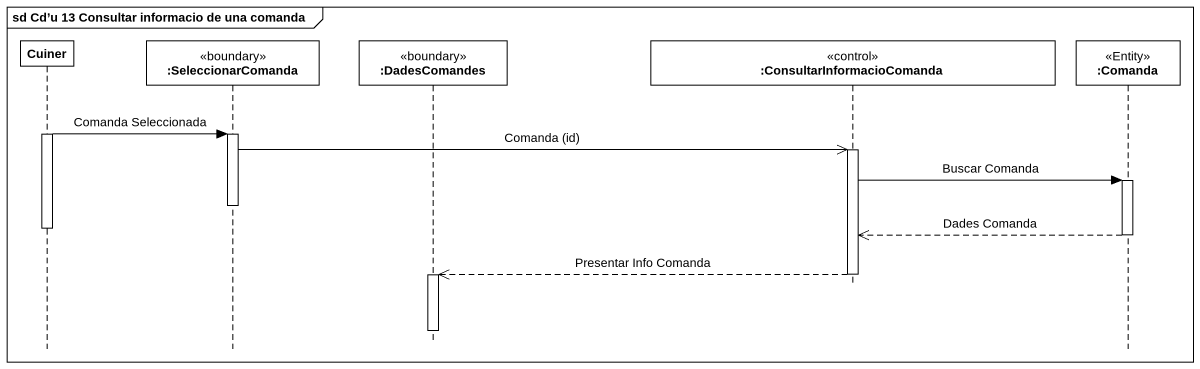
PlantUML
@startuml
mainframe sd Cd’u 13 Consultar informacio de una comanda
hide footbox
participant Cuiner
participant ":SeleccionarComanda" as SeleccionarComanda <<boundary>>
participant ":DadesComandes" as DadesComandes <<boundary>>
participant ":ConsultarInformacioComanda" as ConsultarInformacioComanda <<control>>
participant ":Comanda" as Comanda <<Entity>>

activate Cuiner
Cuiner -> SeleccionarComanda : Comanda Seleccionada
activate SeleccionarComanda
SeleccionarComanda ->> ConsultarInformacioComanda : Comanda (id)
activate ConsultarInformacioComanda
ConsultarInformacioComanda -> Comanda : Buscar Comanda
activate Comanda
deactivate SeleccionarComanda
deactivate Cuiner
Comanda -->> ConsultarInformacioComanda : Dades Comanda
deactivate Comanda
ConsultarInformacioComanda -->> DadesComandes : Presentar Info Comanda
deactivate ConsultarInformacioComanda
activate DadesComandes
deactivate DadesComandes
@enduml
